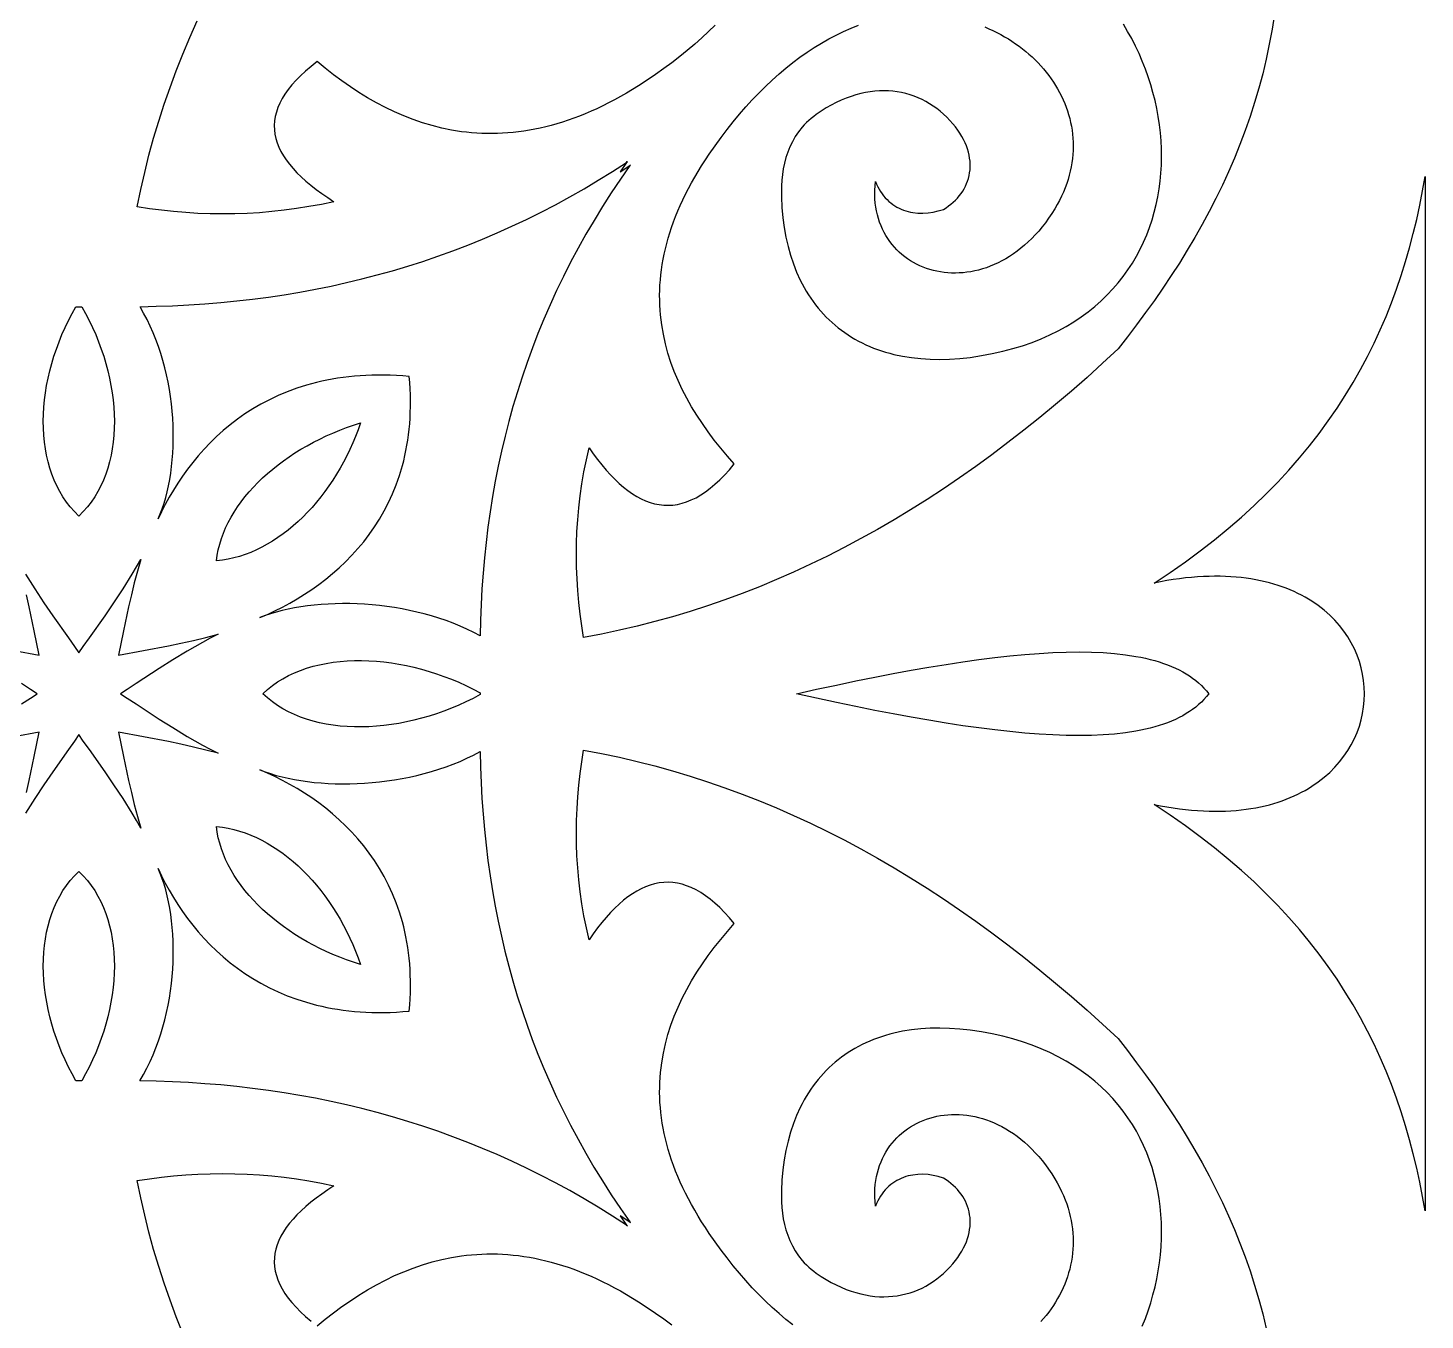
# Model space of a CAD drawing. Extents: x -375 to 375, y -1025 to 1025.
# Drawn here: x -217.3 to -155, y -143.3 to -85.7 of the extents above; entities that cross this region are included whole.
import ezdxf

# ---------------------------------------------------------------- set-up
doc = ezdxf.new("R2010")
doc.units = 0
doc.layers.add('LAYER_1', color=18, linetype='CONTINUOUS')

msp = doc.modelspace()

# ---------------------------------------------------------------- linework, layer by layer
at = {"layer": 'LAYER_1'}
for points in [[(-161.714, -85.105), (-161.819, -85.779), (-161.941, -86.446), (-162.08, -87.105), (-162.236, -87.757), (-162.408, -88.401), (-162.596, -89.039), (-162.799, -89.669), (-163.017, -90.293), (-163.251, -90.91), (-163.498, -91.52), (-163.76, -92.125), (-164.035, -92.723), (-164.324, -93.315), (-164.625, -93.902), (-164.939, -94.483), (-165.265, -95.059), (-165.602, -95.629), (-165.951, -96.194), (-166.311, -96.754), (-166.682, -97.31), (-167.063, -97.861), (-167.453, -98.407), (-167.854, -98.949), (-168.263, -99.488), (-168.681, -100.022), (-169.373, -100.663), (-170.067, -101.289), (-170.765, -101.901), (-171.467, -102.498), (-172.171, -103.08), (-172.879, -103.647), (-173.59, -104.199), (-174.305, -104.736), (-175.022, -105.257), (-175.743, -105.764), (-176.468, -106.255), (-177.196, -106.731), (-177.927, -107.191), (-178.662, -107.635), (-179.4, -108.064), (-180.141, -108.477), (-180.887, -108.875), (-181.635, -109.256), (-182.388, -109.621), (-183.144, -109.971), (-183.903, -110.304), (-184.666, -110.621), (-185.433, -110.921), (-186.203, -111.206), (-186.977, -111.473), (-187.755, -111.724), (-188.537, -111.959), (-189.322, -112.177), (-190.111, -112.378), (-190.904, -112.562), (-191.701, -112.729), (-192.502, -112.879), (-192.586, -112.36), (-192.658, -111.84), (-192.717, -111.318), (-192.763, -110.795), (-192.797, -110.271), (-192.818, -109.746), (-192.825, -109.22), (-192.819, -108.692), (-192.799, -108.163), (-192.765, -107.633), (-192.717, -107.102), (-192.655, -106.569), (-192.579, -106.036), (-192.488, -105.501), (-192.381, -104.965), (-192.26, -104.427), (-192.07, -104.697), (-191.88, -104.953), (-191.689, -105.195), (-191.497, -105.423), (-191.304, -105.636), (-191.111, -105.834), (-190.917, -106.018), (-190.723, -106.186), (-190.527, -106.339), (-190.331, -106.476), (-190.134, -106.598), (-189.936, -106.703), (-189.737, -106.793), (-189.538, -106.866), (-189.337, -106.923), (-189.136, -106.962), (-188.934, -106.985), (-188.731, -106.991), (-188.527, -106.979), (-188.322, -106.95), (-188.117, -106.902), (-187.91, -106.837), (-187.702, -106.754), (-187.493, -106.652), (-187.284, -106.531), (-187.073, -106.392), (-186.861, -106.234), (-186.648, -106.056), (-186.434, -105.859), (-186.219, -105.643), (-186.003, -105.406), (-185.786, -105.15), (-186.094, -104.801), (-186.392, -104.446), (-186.678, -104.087), (-186.951, -103.723), (-187.211, -103.353), (-187.457, -102.979), (-187.689, -102.599), (-187.906, -102.214), (-188.108, -101.824), (-188.292, -101.428), (-188.46, -101.028), (-188.611, -100.622), (-188.743, -100.21), (-188.856, -99.793), (-188.949, -99.371), (-189.022, -98.944), (-189.051, -98.728), (-189.074, -98.51), (-189.092, -98.292), (-189.105, -98.072), (-189.112, -97.851), (-189.113, -97.628), (-189.109, -97.404), (-189.099, -97.178), (-189.083, -96.951), (-189.061, -96.723), (-189.033, -96.493), (-188.998, -96.262), (-188.958, -96.03), (-188.911, -95.796), (-188.858, -95.561), (-188.799, -95.324), (-188.733, -95.086), (-188.66, -94.846), (-188.581, -94.605), (-188.494, -94.363), (-188.401, -94.119), (-188.301, -93.873), (-188.194, -93.627), (-188.08, -93.378), (-187.959, -93.129), (-187.83, -92.878), (-187.694, -92.625), (-187.551, -92.371), (-187.4, -92.115), (-187.242, -91.858), (-187.076, -91.6), (-186.902, -91.34), (-186.642, -90.967), (-186.377, -90.602), (-186.107, -90.247), (-185.833, -89.901), (-185.554, -89.565), (-185.27, -89.239), (-184.983, -88.924), (-184.691, -88.619), (-184.395, -88.325), (-184.095, -88.041), (-183.791, -87.77), (-183.484, -87.509), (-183.174, -87.261), (-182.86, -87.025), (-182.543, -86.801), (-182.223, -86.589), (-181.9, -86.391), (-181.575, -86.206), (-181.247, -86.034), (-180.917, -85.876), (-180.584, -85.732), (-180.249, -85.601)], [(-186.637, -85.59), (-186.931, -85.879), (-187.236, -86.164), (-187.552, -86.446), (-187.88, -86.723), (-188.218, -86.997), (-188.566, -87.266), (-188.925, -87.53), (-189.293, -87.79), (-189.671, -88.045), (-190.058, -88.296), (-190.328, -88.464), (-190.596, -88.624), (-190.862, -88.777), (-191.127, -88.922), (-191.391, -89.061), (-191.653, -89.192), (-191.913, -89.316), (-192.172, -89.433), (-192.429, -89.543), (-192.685, -89.646), (-192.94, -89.742), (-193.193, -89.832), (-193.444, -89.915), (-193.694, -89.992), (-193.942, -90.062), (-194.189, -90.126), (-194.435, -90.183), (-194.679, -90.234), (-194.921, -90.279), (-195.163, -90.318), (-195.402, -90.351), (-195.64, -90.378), (-195.877, -90.399), (-196.112, -90.415), (-196.346, -90.425), (-196.579, -90.429), (-196.81, -90.428), (-197.039, -90.421), (-197.267, -90.409), (-197.494, -90.391), (-197.719, -90.369), (-197.943, -90.341), (-198.387, -90.271), (-198.824, -90.181), (-199.257, -90.072), (-199.683, -89.944), (-200.104, -89.799), (-200.52, -89.637), (-200.93, -89.459), (-201.335, -89.265), (-201.734, -89.056), (-202.128, -88.832), (-202.516, -88.594), (-202.899, -88.344), (-203.277, -88.08), (-203.65, -87.805), (-204.017, -87.518), (-204.379, -87.22), (-204.645, -87.43), (-204.891, -87.638), (-205.115, -87.846), (-205.319, -88.052), (-205.504, -88.257), (-205.668, -88.461), (-205.812, -88.665), (-205.937, -88.867), (-206.043, -89.068), (-206.129, -89.269), (-206.197, -89.468), (-206.246, -89.666), (-206.276, -89.864), (-206.289, -90.061), (-206.283, -90.256), (-206.259, -90.451), (-206.218, -90.645), (-206.159, -90.838), (-206.083, -91.031), (-205.991, -91.222), (-205.881, -91.413), (-205.755, -91.603), (-205.612, -91.792), (-205.454, -91.981), (-205.279, -92.168), (-205.089, -92.355), (-204.884, -92.542), (-204.663, -92.727), (-204.427, -92.912), (-204.176, -93.096), (-203.91, -93.28), (-203.63, -93.463), (-204.187, -93.58), (-204.744, -93.683), (-205.298, -93.771), (-205.852, -93.844), (-206.404, -93.904), (-206.955, -93.951), (-207.505, -93.983), (-208.053, -94.002), (-208.601, -94.008), (-209.146, -94.001), (-209.691, -93.981), (-210.234, -93.949), (-210.776, -93.904), (-211.317, -93.846), (-211.857, -93.777), (-212.395, -93.696), (-212.239, -92.924), (-212.066, -92.156), (-211.875, -91.391), (-211.667, -90.63), (-211.441, -89.873), (-211.198, -89.119), (-210.937, -88.369), (-210.66, -87.623), (-210.365, -86.88), (-210.053, -86.141), (-209.725, -85.405)], [(-174.623, -85.676), (-174.44, -85.754), (-174.26, -85.836), (-174.083, -85.923), (-173.91, -86.014), (-173.74, -86.11), (-173.573, -86.209), (-173.41, -86.313), (-173.251, -86.42), (-173.096, -86.532), (-172.944, -86.647), (-172.797, -86.765), (-172.654, -86.887), (-172.514, -87.013), (-172.38, -87.142), (-172.249, -87.274), (-172.123, -87.409), (-172.002, -87.548), (-171.885, -87.689), (-171.773, -87.833), (-171.666, -87.98), (-171.564, -88.13), (-171.467, -88.282), (-171.376, -88.437), (-171.289, -88.594), (-171.208, -88.754), (-171.132, -88.915), (-171.062, -89.079), (-170.998, -89.245), (-170.939, -89.413), (-170.886, -89.582), (-170.839, -89.754), (-170.798, -89.927), (-170.763, -90.101), (-170.734, -90.277), (-170.712, -90.455), (-170.696, -90.633), (-170.687, -90.813), (-170.684, -90.994), (-170.688, -91.176), (-170.699, -91.359), (-170.716, -91.543), (-170.741, -91.727), (-170.773, -91.912), (-170.811, -92.098), (-170.857, -92.283), (-170.911, -92.47), (-170.972, -92.656), (-171.041, -92.843), (-171.117, -93.03), (-171.201, -93.216), (-171.292, -93.403), (-171.392, -93.589), (-171.5, -93.775), (-171.637, -93.992), (-171.777, -94.2), (-171.922, -94.398), (-172.069, -94.588), (-172.22, -94.769), (-172.373, -94.94), (-172.53, -95.103), (-172.689, -95.257), (-172.85, -95.403), (-173.014, -95.54), (-173.179, -95.669), (-173.347, -95.789), (-173.516, -95.901), (-173.686, -96.004), (-173.857, -96.1), (-174.03, -96.188), (-174.203, -96.267), (-174.377, -96.339), (-174.551, -96.403), (-174.725, -96.459), (-174.899, -96.508), (-175.073, -96.549), (-175.247, -96.582), (-175.419, -96.608), (-175.591, -96.627), (-175.762, -96.639), (-175.932, -96.643), (-176.1, -96.641), (-176.267, -96.631), (-176.432, -96.615), (-176.595, -96.592), (-176.755, -96.562), (-176.913, -96.525), (-177.068, -96.482), (-177.221, -96.433), (-177.37, -96.377), (-177.516, -96.315), (-177.659, -96.246), (-177.798, -96.172), (-177.933, -96.091), (-178.065, -96.005), (-178.191, -95.912), (-178.314, -95.814), (-178.432, -95.71), (-178.544, -95.6), (-178.652, -95.485), (-178.755, -95.364), (-178.852, -95.238), (-178.943, -95.107), (-179.029, -94.97), (-179.108, -94.829), (-179.181, -94.682), (-179.248, -94.53), (-179.308, -94.373), (-179.361, -94.212), (-179.407, -94.046), (-179.446, -93.875), (-179.477, -93.699), (-179.501, -93.52), (-179.517, -93.335), (-179.524, -93.147), (-179.524, -92.954), (-179.514, -92.757), (-179.497, -92.556), (-179.447, -92.677), (-179.392, -92.792), (-179.333, -92.902), (-179.27, -93.007), (-179.203, -93.105), (-179.132, -93.198), (-179.057, -93.286), (-178.979, -93.369), (-178.898, -93.446), (-178.813, -93.517), (-178.725, -93.583), (-178.634, -93.644), (-178.541, -93.7), (-178.445, -93.751), (-178.346, -93.796), (-178.245, -93.836), (-178.143, -93.871), (-178.038, -93.901), (-177.932, -93.926), (-177.824, -93.946), (-177.604, -93.97), (-177.38, -93.975), (-177.153, -93.961), (-176.924, -93.928), (-176.695, -93.875), (-176.467, -93.805), (-176.349, -93.731), (-176.237, -93.653), (-176.129, -93.571), (-176.028, -93.484), (-175.932, -93.393), (-175.842, -93.299), (-175.758, -93.2), (-175.68, -93.099), (-175.608, -92.993), (-175.543, -92.885), (-175.485, -92.773), (-175.433, -92.658), (-175.388, -92.541), (-175.351, -92.421), (-175.32, -92.298), (-175.297, -92.173), (-175.281, -92.046), (-175.273, -91.917), (-175.273, -91.787), (-175.281, -91.654), (-175.297, -91.52), (-175.321, -91.385), (-175.353, -91.248), (-175.394, -91.111), (-175.444, -90.972), (-175.502, -90.833), (-175.57, -90.694), (-175.647, -90.553), (-175.732, -90.413), (-175.828, -90.273), (-175.933, -90.132), (-176.047, -89.992), (-176.181, -89.842), (-176.319, -89.698), (-176.463, -89.562), (-176.611, -89.433), (-176.764, -89.312), (-176.922, -89.199), (-177.084, -89.094), (-177.25, -88.997), (-177.42, -88.909), (-177.595, -88.829), (-177.773, -88.758), (-177.955, -88.695), (-178.14, -88.642), (-178.329, -88.598), (-178.521, -88.564), (-178.716, -88.539), (-178.914, -88.523), (-179.115, -88.518), (-179.318, -88.523), (-179.524, -88.537), (-179.732, -88.563), (-179.942, -88.598), (-180.154, -88.645), (-180.369, -88.702), (-180.585, -88.77), (-180.802, -88.85), (-181.021, -88.941), (-181.241, -89.043), (-181.462, -89.157), (-181.685, -89.283), (-181.908, -89.421), (-182.131, -89.571), (-182.249, -89.658), (-182.361, -89.749), (-182.468, -89.842), (-182.57, -89.938), (-182.666, -90.036), (-182.757, -90.137), (-182.923, -90.346), (-183.071, -90.563), (-183.2, -90.788), (-183.312, -91.019), (-183.408, -91.257), (-183.487, -91.499), (-183.552, -91.745), (-183.604, -91.994), (-183.642, -92.245), (-183.668, -92.498), (-183.683, -92.75), (-183.688, -93.002), (-183.684, -93.252), (-183.662, -93.721), (-183.621, -94.176), (-183.563, -94.616), (-183.487, -95.043), (-183.393, -95.455), (-183.283, -95.851), (-183.155, -96.233), (-183.011, -96.6), (-182.851, -96.952), (-182.765, -97.122), (-182.674, -97.288), (-182.58, -97.45), (-182.482, -97.609), (-182.38, -97.763), (-182.274, -97.913), (-182.165, -98.06), (-182.051, -98.202), (-181.934, -98.34), (-181.813, -98.474), (-181.689, -98.604), (-181.561, -98.73), (-181.429, -98.852), (-181.293, -98.97), (-181.154, -99.083), (-181.012, -99.192), (-180.866, -99.297), (-180.717, -99.398), (-180.564, -99.494), (-180.408, -99.586), (-180.249, -99.674), (-180.086, -99.758), (-179.92, -99.837), (-179.751, -99.912), (-179.578, -99.982), (-179.402, -100.048), (-179.224, -100.109), (-179.042, -100.166), (-178.857, -100.218), (-178.669, -100.266), (-178.284, -100.348), (-177.887, -100.412), (-177.479, -100.457), (-177.059, -100.484), (-176.629, -100.491), (-176.188, -100.479), (-175.737, -100.448), (-175.275, -100.398), (-174.775, -100.323), (-174.291, -100.234), (-173.823, -100.129), (-173.371, -100.01), (-172.935, -99.878), (-172.515, -99.731), (-172.111, -99.572), (-171.722, -99.4), (-171.349, -99.216), (-170.992, -99.02), (-170.649, -98.812), (-170.322, -98.594), (-170.01, -98.364), (-169.713, -98.125), (-169.431, -97.876), (-169.164, -97.617), (-168.911, -97.35), (-168.673, -97.074), (-168.449, -96.789), (-168.24, -96.497), (-168.045, -96.198), (-167.864, -95.892), (-167.697, -95.579), (-167.544, -95.261), (-167.405, -94.936), (-167.279, -94.607), (-167.167, -94.272), (-167.068, -93.933), (-166.983, -93.59), (-166.911, -93.244), (-166.852, -92.894), (-166.806, -92.542), (-166.772, -92.187), (-166.752, -91.83), (-166.744, -91.472), (-166.749, -91.113), (-166.767, -90.753), (-166.796, -90.392), (-166.838, -90.032), (-166.892, -89.672), (-166.958, -89.314), (-167.036, -88.956), (-167.126, -88.601), (-167.227, -88.247), (-167.34, -87.897), (-167.465, -87.549), (-167.601, -87.205), (-167.748, -86.864), (-167.906, -86.528), (-168.075, -86.196), (-168.255, -85.87), (-168.446, -85.549)], [(-217.371, -110.065), (-216.967, -110.714), (-216.559, -111.334), (-216.164, -111.913), (-215.467, -112.899), (-215.197, -113.281), (-214.999, -113.572), (-214.801, -113.281), (-214.531, -112.899), (-213.834, -111.913), (-213.438, -111.334), (-213.03, -110.714), (-212.624, -110.065), (-212.427, -109.734), (-212.236, -109.401), (-212.388, -109.924), (-212.529, -110.452), (-212.66, -110.984), (-212.783, -111.518), (-213.011, -112.592), (-213.228, -113.669), (-212.114, -113.468), (-211.003, -113.254), (-210.448, -113.138), (-209.895, -113.015), (-209.344, -112.882), (-208.796, -112.739), (-209.144, -112.919), (-209.49, -113.105), (-209.832, -113.296), (-210.167, -113.49), (-210.813, -113.88), (-211.416, -114.259), (-212.444, -114.932), (-212.843, -115.195), (-213.149, -115.39), (-212.843, -115.583), (-212.444, -115.846), (-211.416, -116.518), (-210.813, -116.899), (-210.167, -117.29), (-209.832, -117.485), (-209.49, -117.677), (-209.144, -117.864), (-208.796, -118.045), (-209.344, -117.899), (-209.895, -117.765), (-210.448, -117.64), (-211.003, -117.524), (-212.114, -117.308), (-213.228, -117.105), (-213.011, -118.185), (-212.783, -119.261), (-212.66, -119.796), (-212.529, -120.328), (-212.388, -120.856), (-212.236, -121.381), (-212.427, -121.046), (-212.624, -120.715), (-213.03, -120.065), (-213.438, -119.445), (-213.834, -118.865), (-214.531, -117.879), (-214.801, -117.498), (-214.999, -117.207), (-215.197, -117.498), (-215.467, -117.879), (-216.164, -118.865), (-216.559, -119.445), (-216.967, -120.065), (-217.371, -120.715)], [(-217.886, -113.468), (-216.775, -113.669), (-216.991, -112.592), (-217.217, -111.518), (-217.339, -110.984)], [(-217.554, -115.846), (-217.157, -115.583), (-216.853, -115.39), (-217.157, -115.195), (-217.554, -114.932)], [(-217.339, -119.796), (-217.217, -119.261), (-216.991, -118.185), (-216.775, -117.105), (-217.886, -117.308)], [(-183.174, -143.521), (-183.484, -143.272), (-183.791, -143.012), (-184.095, -142.74), (-184.395, -142.457), (-184.691, -142.163), (-184.983, -141.858), (-185.27, -141.542), (-185.554, -141.216), (-185.833, -140.88), (-186.107, -140.535), (-186.377, -140.18), (-186.642, -139.815), (-186.902, -139.442), (-187.076, -139.182), (-187.242, -138.923), (-187.4, -138.666), (-187.551, -138.411), (-187.694, -138.157), (-187.83, -137.904), (-187.959, -137.653), (-188.08, -137.404), (-188.194, -137.155), (-188.301, -136.909), (-188.401, -136.663), (-188.494, -136.419), (-188.581, -136.177), (-188.66, -135.936), (-188.733, -135.696), (-188.799, -135.458), (-188.858, -135.222), (-188.911, -134.986), (-188.958, -134.752), (-188.998, -134.52), (-189.033, -134.289), (-189.061, -134.059), (-189.083, -133.831), (-189.099, -133.604), (-189.109, -133.378), (-189.113, -133.154), (-189.112, -132.932), (-189.105, -132.71), (-189.092, -132.49), (-189.074, -132.272), (-189.051, -132.054), (-189.022, -131.839), (-188.949, -131.411), (-188.856, -130.989), (-188.743, -130.572), (-188.611, -130.161), (-188.46, -129.755), (-188.292, -129.354), (-188.108, -128.958), (-187.906, -128.568), (-187.689, -128.183), (-187.457, -127.803), (-187.211, -127.429), (-186.951, -127.059), (-186.678, -126.695), (-186.392, -126.336), (-186.094, -125.982), (-185.786, -125.632), (-186.003, -125.376), (-186.219, -125.139), (-186.434, -124.923), (-186.648, -124.726), (-186.861, -124.548), (-187.073, -124.39), (-187.284, -124.251), (-187.493, -124.13), (-187.702, -124.028), (-187.91, -123.945), (-188.117, -123.88), (-188.322, -123.833), (-188.527, -123.803), (-188.731, -123.791), (-188.934, -123.797), (-189.136, -123.82), (-189.337, -123.86), (-189.538, -123.916), (-189.737, -123.989), (-189.936, -124.079), (-190.134, -124.184), (-190.331, -124.306), (-190.527, -124.443), (-190.723, -124.596), (-190.917, -124.764), (-191.111, -124.948), (-191.304, -125.146), (-191.497, -125.359), (-191.689, -125.587), (-191.88, -125.829), (-192.07, -126.085), (-192.26, -126.355), (-192.381, -125.817), (-192.488, -125.281), (-192.579, -124.746), (-192.655, -124.212), (-192.717, -123.68), (-192.765, -123.148), (-192.799, -122.618), (-192.819, -122.09), (-192.825, -121.562), (-192.818, -121.036), (-192.797, -120.51), (-192.763, -119.987), (-192.717, -119.464), (-192.658, -118.943), (-192.586, -118.422), (-192.502, -117.904), (-191.701, -118.054), (-190.904, -118.221), (-190.111, -118.405), (-189.322, -118.606), (-188.537, -118.823), (-187.755, -119.058), (-186.977, -119.309), (-186.203, -119.576), (-185.433, -119.861), (-184.666, -120.161), (-183.903, -120.478), (-183.144, -120.811), (-182.388, -121.161), (-181.635, -121.526), (-180.887, -121.907), (-180.141, -122.305), (-179.4, -122.718), (-178.662, -123.147), (-177.927, -123.591), (-177.196, -124.051), (-176.468, -124.527), (-175.743, -125.018), (-175.022, -125.525), (-174.305, -126.046), (-173.59, -126.583), (-172.879, -127.135), (-172.171, -127.702), (-171.467, -128.284), (-170.765, -128.881), (-170.067, -129.493), (-169.373, -130.119), (-168.681, -130.76), (-168.263, -131.294), (-167.854, -131.832), (-167.453, -132.374), (-167.063, -132.921), (-166.682, -133.472), (-166.311, -134.027), (-165.951, -134.588), (-165.602, -135.153), (-165.265, -135.723), (-164.939, -136.299), (-164.625, -136.88), (-164.324, -137.466), (-164.035, -138.059), (-163.76, -138.657), (-163.498, -139.261), (-163.251, -139.872), (-163.017, -140.489), (-162.799, -141.113), (-162.596, -141.743), (-162.408, -142.381), (-162.236, -143.025), (-162.08, -143.677)], [(-167.601, -143.577), (-167.465, -143.233), (-167.34, -142.885), (-167.227, -142.535), (-167.126, -142.181), (-167.036, -141.826), (-166.958, -141.468), (-166.892, -141.109), (-166.838, -140.75), (-166.796, -140.39), (-166.767, -140.029), (-166.749, -139.669), (-166.744, -139.31), (-166.752, -138.951), (-166.772, -138.595), (-166.806, -138.24), (-166.852, -137.888), (-166.911, -137.538), (-166.983, -137.191), (-167.068, -136.849), (-167.167, -136.51), (-167.279, -136.175), (-167.405, -135.846), (-167.544, -135.521), (-167.697, -135.203), (-167.864, -134.89), (-168.045, -134.584), (-168.24, -134.284), (-168.449, -133.993), (-168.673, -133.708), (-168.911, -133.432), (-169.164, -133.165), (-169.431, -132.906), (-169.713, -132.657), (-170.01, -132.418), (-170.322, -132.188), (-170.649, -131.97), (-170.992, -131.762), (-171.349, -131.566), (-171.722, -131.382), (-172.111, -131.21), (-172.515, -131.051), (-172.935, -130.904), (-173.371, -130.772), (-173.823, -130.653), (-174.291, -130.549), (-174.775, -130.459), (-175.275, -130.384), (-175.737, -130.334), (-176.188, -130.303), (-176.629, -130.291), (-177.059, -130.299), (-177.479, -130.325), (-177.887, -130.37), (-178.284, -130.434), (-178.669, -130.516), (-178.857, -130.564), (-179.042, -130.616), (-179.224, -130.673), (-179.402, -130.734), (-179.578, -130.8), (-179.751, -130.87), (-179.92, -130.945), (-180.086, -131.024), (-180.249, -131.108), (-180.408, -131.196), (-180.564, -131.288), (-180.717, -131.384), (-180.866, -131.485), (-181.012, -131.59), (-181.154, -131.699), (-181.293, -131.813), (-181.429, -131.93), (-181.561, -132.052), (-181.689, -132.178), (-181.813, -132.308), (-181.934, -132.442), (-182.051, -132.58), (-182.165, -132.723), (-182.274, -132.869), (-182.38, -133.019), (-182.482, -133.174), (-182.58, -133.332), (-182.674, -133.494), (-182.765, -133.66), (-182.851, -133.83), (-183.011, -134.182), (-183.155, -134.549), (-183.283, -134.931), (-183.393, -135.328), (-183.487, -135.739), (-183.563, -136.166), (-183.621, -136.606), (-183.662, -137.061), (-183.684, -137.53), (-183.688, -137.78), (-183.683, -138.032), (-183.668, -138.285), (-183.642, -138.537), (-183.604, -138.788), (-183.552, -139.037), (-183.487, -139.283), (-183.408, -139.525), (-183.312, -139.763), (-183.2, -139.994), (-183.071, -140.219), (-182.923, -140.436), (-182.757, -140.645), (-182.666, -140.746), (-182.57, -140.845), (-182.468, -140.94), (-182.361, -141.034), (-182.249, -141.124), (-182.131, -141.211), (-181.908, -141.361), (-181.685, -141.499), (-181.462, -141.625), (-181.241, -141.739), (-181.021, -141.842), (-180.802, -141.933), (-180.585, -142.012), (-180.369, -142.08), (-180.154, -142.138), (-179.942, -142.184), (-179.732, -142.22), (-179.524, -142.245), (-179.318, -142.26), (-179.115, -142.264), (-178.914, -142.259), (-178.716, -142.244), (-178.521, -142.219), (-178.329, -142.184), (-178.14, -142.14), (-177.955, -142.087), (-177.773, -142.025), (-177.595, -141.954), (-177.42, -141.874), (-177.25, -141.785), (-177.084, -141.689), (-176.922, -141.584), (-176.764, -141.47), (-176.611, -141.349), (-176.463, -141.221), (-176.319, -141.084), (-176.181, -140.941), (-176.047, -140.79), (-175.933, -140.65), (-175.828, -140.509), (-175.732, -140.369), (-175.647, -140.229), (-175.57, -140.089), (-175.502, -139.949), (-175.444, -139.81), (-175.394, -139.671), (-175.353, -139.534), (-175.321, -139.397), (-175.297, -139.262), (-175.281, -139.128), (-175.273, -138.995), (-175.273, -138.865), (-175.281, -138.736), (-175.297, -138.609), (-175.32, -138.484), (-175.351, -138.361), (-175.388, -138.241), (-175.433, -138.124), (-175.485, -138.009), (-175.543, -137.898), (-175.608, -137.789), (-175.68, -137.684), (-175.758, -137.582), (-175.842, -137.483), (-175.932, -137.389), (-176.028, -137.298), (-176.129, -137.212), (-176.237, -137.129), (-176.349, -137.051), (-176.467, -136.978), (-176.695, -136.907), (-176.924, -136.855), (-177.153, -136.821), (-177.38, -136.807), (-177.604, -136.812), (-177.824, -136.837), (-177.932, -136.856), (-178.038, -136.881), (-178.143, -136.911), (-178.245, -136.946), (-178.346, -136.986), (-178.445, -137.032), (-178.541, -137.082), (-178.634, -137.138), (-178.725, -137.199), (-178.813, -137.265), (-178.898, -137.337), (-178.979, -137.414), (-179.057, -137.496), (-179.132, -137.584), (-179.203, -137.677), (-179.27, -137.776), (-179.333, -137.88), (-179.392, -137.99), (-179.447, -138.105), (-179.497, -138.226), (-179.514, -138.025), (-179.524, -137.828), (-179.524, -137.636), (-179.517, -137.447), (-179.501, -137.263), (-179.477, -137.083), (-179.446, -136.907), (-179.407, -136.736), (-179.361, -136.57), (-179.308, -136.409), (-179.248, -136.252), (-179.181, -136.1), (-179.108, -135.953), (-179.029, -135.812), (-178.943, -135.675), (-178.852, -135.544), (-178.755, -135.418), (-178.652, -135.297), (-178.544, -135.182), (-178.432, -135.072), (-178.314, -134.968), (-178.191, -134.87), (-178.065, -134.777), (-177.933, -134.691), (-177.798, -134.61), (-177.659, -134.536), (-177.516, -134.467), (-177.37, -134.405), (-177.221, -134.349), (-177.068, -134.299), (-176.913, -134.256), (-176.755, -134.22), (-176.595, -134.19), (-176.432, -134.167), (-176.267, -134.15), (-176.1, -134.141), (-175.932, -134.138), (-175.762, -134.143), (-175.591, -134.155), (-175.419, -134.173), (-175.247, -134.2), (-175.073, -134.233), (-174.899, -134.274), (-174.725, -134.323), (-174.551, -134.379), (-174.377, -134.443), (-174.203, -134.515), (-174.03, -134.594), (-173.857, -134.682), (-173.686, -134.777), (-173.516, -134.881), (-173.347, -134.993), (-173.179, -135.113), (-173.014, -135.242), (-172.85, -135.379), (-172.689, -135.524), (-172.53, -135.679), (-172.373, -135.842), (-172.22, -136.013), (-172.069, -136.194), (-171.922, -136.383), (-171.777, -136.582), (-171.637, -136.79), (-171.5, -137.007), (-171.392, -137.193), (-171.292, -137.379), (-171.201, -137.565), (-171.117, -137.752), (-171.041, -137.939), (-170.972, -138.126), (-170.911, -138.312), (-170.857, -138.498), (-170.811, -138.684), (-170.773, -138.87), (-170.741, -139.055), (-170.716, -139.239), (-170.699, -139.423), (-170.688, -139.606), (-170.684, -139.788), (-170.687, -139.969), (-170.696, -140.148), (-170.712, -140.327), (-170.734, -140.505), (-170.763, -140.681), (-170.798, -140.855), (-170.839, -141.028), (-170.886, -141.2), (-170.939, -141.369), (-170.998, -141.537), (-171.062, -141.703), (-171.132, -141.867), (-171.208, -142.028), (-171.289, -142.188), (-171.376, -142.345), (-171.467, -142.5), (-171.564, -142.652), (-171.666, -142.802), (-171.773, -142.949), (-171.885, -143.093), (-172.002, -143.234), (-172.123, -143.373)], [(-210.365, -143.902), (-210.66, -143.159), (-210.937, -142.413), (-211.198, -141.662), (-211.441, -140.909), (-211.667, -140.152), (-211.875, -139.391), (-212.066, -138.626), (-212.239, -137.858), (-212.395, -137.086), (-211.857, -137.005), (-211.317, -136.935), (-210.776, -136.878), (-210.234, -136.833), (-209.691, -136.801), (-209.146, -136.781), (-208.601, -136.774), (-208.053, -136.78), (-207.505, -136.799), (-206.955, -136.832), (-206.404, -136.878), (-205.852, -136.938), (-205.298, -137.011), (-204.744, -137.099), (-204.187, -137.202), (-203.63, -137.319), (-203.91, -137.502), (-204.176, -137.685), (-204.427, -137.87), (-204.663, -138.055), (-204.884, -138.24), (-205.089, -138.427), (-205.279, -138.614), (-205.454, -138.801), (-205.612, -138.99), (-205.755, -139.179), (-205.881, -139.369), (-205.991, -139.56), (-206.083, -139.751), (-206.159, -139.944), (-206.218, -140.137), (-206.259, -140.331), (-206.283, -140.526), (-206.289, -140.721), (-206.276, -140.918), (-206.246, -141.116), (-206.197, -141.314), (-206.129, -141.514), (-206.043, -141.714), (-205.937, -141.915), (-205.812, -142.117), (-205.668, -142.321), (-205.504, -142.525), (-205.319, -142.73), (-205.115, -142.937), (-204.891, -143.144), (-204.645, -143.352)], [(-204.379, -143.562), (-204.017, -143.264), (-203.65, -142.978), (-203.277, -142.702), (-202.899, -142.439), (-202.516, -142.188), (-202.128, -141.95), (-201.734, -141.726), (-201.335, -141.517), (-200.93, -141.323), (-200.52, -141.145), (-200.104, -140.983), (-199.683, -140.838), (-199.257, -140.71), (-198.824, -140.602), (-198.387, -140.512), (-197.943, -140.441), (-197.719, -140.413), (-197.494, -140.391), (-197.267, -140.373), (-197.039, -140.361), (-196.81, -140.355), (-196.579, -140.353), (-196.346, -140.357), (-196.112, -140.367), (-195.877, -140.383), (-195.64, -140.404), (-195.402, -140.431), (-195.163, -140.464), (-194.921, -140.503), (-194.679, -140.548), (-194.435, -140.599), (-194.189, -140.657), (-193.942, -140.72), (-193.694, -140.791), (-193.444, -140.867), (-193.193, -140.95), (-192.94, -141.04), (-192.685, -141.136), (-192.429, -141.24), (-192.172, -141.35), (-191.913, -141.467), (-191.653, -141.591), (-191.391, -141.722), (-191.127, -141.86), (-190.862, -142.006), (-190.596, -142.158), (-190.328, -142.319), (-190.058, -142.486), (-189.671, -142.737), (-189.293, -142.992), (-188.925, -143.252), (-188.566, -143.517)]]:
    msp.add_lwpolyline(points, dxfattribs=at)
for points in [[(-190.571, -91.697), (-190.551, -91.683), (-190.584, -91.716), (-190.879, -92.132), (-190.447, -91.847), (-190.414, -91.816), (-190.428, -91.835), (-190.408, -91.821), (-190.442, -91.853), (-190.864, -92.458), (-191.27, -93.067), (-191.662, -93.678), (-192.039, -94.294), (-192.402, -94.912), (-192.749, -95.534), (-193.083, -96.159), (-193.402, -96.788), (-193.707, -97.42), (-193.998, -98.055), (-194.275, -98.693), (-194.538, -99.335), (-194.788, -99.979), (-195.024, -100.627), (-195.247, -101.278), (-195.456, -101.933), (-195.652, -102.59), (-195.836, -103.251), (-196.006, -103.914), (-196.164, -104.581), (-196.309, -105.25), (-196.442, -105.923), (-196.562, -106.599), (-196.67, -107.278), (-196.766, -107.959), (-196.85, -108.644), (-196.922, -109.331), (-196.983, -110.022), (-197.032, -110.715), (-197.069, -111.411), (-197.095, -112.11), (-197.11, -112.812), (-197.402, -112.657), (-197.701, -112.512), (-198.006, -112.376), (-198.316, -112.249), (-198.632, -112.131), (-198.952, -112.022), (-199.275, -111.921), (-199.602, -111.83), (-199.932, -111.747), (-200.264, -111.673), (-200.597, -111.607), (-200.931, -111.549), (-201.266, -111.5), (-201.6, -111.459), (-201.934, -111.426), (-202.266, -111.401), (-202.596, -111.384), (-202.924, -111.374), (-203.249, -111.372), (-203.57, -111.378), (-203.887, -111.391), (-204.199, -111.411), (-204.506, -111.439), (-204.807, -111.474), (-205.101, -111.516), (-205.388, -111.565), (-205.667, -111.621), (-205.938, -111.683), (-206.201, -111.752), (-206.454, -111.828), (-206.696, -111.91), (-206.929, -111.999), (-206.594, -111.853), (-206.259, -111.696), (-205.926, -111.529), (-205.594, -111.35), (-205.266, -111.16), (-204.941, -110.959), (-204.62, -110.747), (-204.305, -110.522), (-203.995, -110.286), (-203.692, -110.038), (-203.396, -109.778), (-203.109, -109.506), (-202.83, -109.221), (-202.561, -108.923), (-202.303, -108.613), (-202.056, -108.29), (-201.821, -107.954), (-201.599, -107.605), (-201.391, -107.243), (-201.197, -106.867), (-201.018, -106.477), (-200.855, -106.074), (-200.709, -105.657), (-200.58, -105.225), (-200.522, -105.004), (-200.469, -104.779), (-200.421, -104.551), (-200.378, -104.319), (-200.34, -104.084), (-200.306, -103.845), (-200.278, -103.602), (-200.255, -103.355), (-200.238, -103.105), (-200.226, -102.851), (-200.219, -102.593), (-200.218, -102.332), (-200.223, -102.067), (-200.233, -101.797), (-200.25, -101.524), (-200.272, -101.248), (-200.56, -101.224), (-200.844, -101.206), (-201.123, -101.194), (-201.399, -101.187), (-201.671, -101.186), (-201.939, -101.191), (-202.203, -101.201), (-202.463, -101.216), (-202.719, -101.237), (-202.971, -101.262), (-203.22, -101.292), (-203.465, -101.328), (-203.706, -101.368), (-203.943, -101.413), (-204.177, -101.462), (-204.407, -101.517), (-204.855, -101.638), (-205.29, -101.776), (-205.709, -101.931), (-206.114, -102.101), (-206.506, -102.286), (-206.883, -102.485), (-207.246, -102.697), (-207.596, -102.921), (-207.932, -103.157), (-208.255, -103.405), (-208.565, -103.662), (-208.861, -103.929), (-209.145, -104.205), (-209.416, -104.489), (-209.675, -104.78), (-209.921, -105.077), (-210.155, -105.38), (-210.377, -105.688), (-210.587, -106), (-210.785, -106.316), (-210.972, -106.635), (-211.147, -106.955), (-211.311, -107.277), (-211.463, -107.599), (-211.37, -107.376), (-211.283, -107.142), (-211.202, -106.899), (-211.129, -106.647), (-211.062, -106.386), (-211.002, -106.117), (-210.95, -105.841), (-210.905, -105.558), (-210.867, -105.269), (-210.836, -104.973), (-210.813, -104.673), (-210.798, -104.368), (-210.79, -104.059), (-210.791, -103.746), (-210.799, -103.43), (-210.816, -103.112), (-210.841, -102.792), (-210.874, -102.471), (-210.915, -102.149), (-210.965, -101.826), (-211.024, -101.504), (-211.092, -101.183), (-211.168, -100.863), (-211.253, -100.545), (-211.348, -100.23), (-211.452, -99.918), (-211.565, -99.609), (-211.687, -99.305), (-211.819, -99.005), (-211.961, -98.71), (-212.112, -98.422), (-212.274, -98.14), (-211.548, -98.124), (-210.825, -98.099), (-210.104, -98.062), (-209.387, -98.014), (-208.673, -97.955), (-207.962, -97.885), (-207.254, -97.803), (-206.548, -97.71), (-205.846, -97.606), (-205.147, -97.489), (-204.451, -97.361), (-203.759, -97.221), (-203.069, -97.069), (-202.383, -96.904), (-201.699, -96.727), (-201.019, -96.538), (-200.342, -96.336), (-199.669, -96.121), (-198.998, -95.894), (-198.331, -95.653), (-197.668, -95.4), (-197.007, -95.133), (-196.35, -94.852), (-195.697, -94.559), (-195.046, -94.252), (-194.399, -93.931), (-193.756, -93.596), (-193.116, -93.247), (-192.48, -92.884), (-191.847, -92.507), (-191.217, -92.116), (-190.591, -91.71), (-190.558, -91.677)], [(-155, -138.44), (-155.111, -137.798), (-155.235, -137.16), (-155.372, -136.526), (-155.523, -135.895), (-155.688, -135.269), (-155.867, -134.647), (-156.061, -134.029), (-156.271, -133.416), (-156.496, -132.807), (-156.738, -132.203), (-156.996, -131.604), (-157.272, -131.01), (-157.565, -130.42), (-157.876, -129.836), (-158.206, -129.257), (-158.554, -128.683), (-158.923, -128.115), (-159.311, -127.552), (-159.719, -126.995), (-160.148, -126.444), (-160.598, -125.899), (-161.07, -125.36), (-161.564, -124.827), (-162.081, -124.3), (-162.62, -123.779), (-163.183, -123.266), (-163.77, -122.758), (-164.382, -122.258), (-165.018, -121.764), (-165.679, -121.277), (-166.366, -120.797), (-167.079, -120.325), (-166.788, -120.382), (-166.502, -120.434), (-166.221, -120.479), (-165.943, -120.518), (-165.671, -120.551), (-165.403, -120.578), (-165.14, -120.599), (-164.881, -120.614), (-164.627, -120.624), (-164.377, -120.628), (-164.132, -120.627), (-163.892, -120.62), (-163.656, -120.608), (-163.425, -120.591), (-163.198, -120.568), (-162.976, -120.541), (-162.758, -120.509), (-162.545, -120.472), (-162.337, -120.431), (-162.133, -120.385), (-161.934, -120.335), (-161.739, -120.28), (-161.549, -120.221), (-161.364, -120.158), (-161.183, -120.09), (-161.007, -120.019), (-160.835, -119.944), (-160.668, -119.866), (-160.505, -119.783), (-160.347, -119.697), (-160.194, -119.608), (-160.045, -119.515), (-159.761, -119.32), (-159.496, -119.113), (-159.248, -118.895), (-159.019, -118.666), (-158.809, -118.427), (-158.616, -118.179), (-158.442, -117.924), (-158.287, -117.661), (-158.149, -117.391), (-158.03, -117.116), (-157.929, -116.836), (-157.847, -116.552), (-157.783, -116.265), (-157.737, -115.975), (-157.71, -115.684), (-157.701, -115.392), (-157.701, -115.391), (-157.701, -115.391), (-157.71, -115.098), (-157.737, -114.807), (-157.783, -114.517), (-157.847, -114.23), (-157.929, -113.946), (-158.03, -113.666), (-158.149, -113.391), (-158.287, -113.122), (-158.442, -112.859), (-158.616, -112.603), (-158.809, -112.355), (-159.019, -112.117), (-159.248, -111.888), (-159.496, -111.669), (-159.761, -111.462), (-160.045, -111.267), (-160.194, -111.174), (-160.347, -111.085), (-160.505, -110.999), (-160.668, -110.917), (-160.835, -110.838), (-161.007, -110.763), (-161.183, -110.692), (-161.364, -110.624), (-161.549, -110.561), (-161.739, -110.502), (-161.934, -110.448), (-162.133, -110.397), (-162.337, -110.351), (-162.545, -110.31), (-162.758, -110.273), (-162.976, -110.241), (-163.198, -110.214), (-163.425, -110.192), (-163.656, -110.174), (-163.892, -110.162), (-164.132, -110.156), (-164.377, -110.154), (-164.627, -110.158), (-164.881, -110.168), (-165.14, -110.183), (-165.403, -110.204), (-165.671, -110.231), (-165.943, -110.264), (-166.221, -110.303), (-166.502, -110.348), (-166.788, -110.4), (-167.079, -110.458), (-166.366, -109.985), (-165.679, -109.505), (-165.018, -109.018), (-164.382, -108.525), (-163.77, -108.024), (-163.183, -107.517), (-162.62, -107.003), (-162.081, -106.482), (-161.564, -105.955), (-161.07, -105.422), (-160.598, -104.883), (-160.148, -104.337), (-159.719, -103.786), (-159.311, -103.229), (-158.923, -102.666), (-158.554, -102.098), (-158.206, -101.524), (-157.876, -100.945), (-157.565, -100.361), (-157.271, -99.771), (-156.996, -99.177), (-156.738, -98.577), (-156.496, -97.973), (-156.271, -97.365), (-156.061, -96.751), (-155.867, -96.133), (-155.688, -95.511), (-155.523, -94.885), (-155.372, -94.255), (-155.235, -93.62), (-155.111, -92.982), (-155, -92.34)], [(-214.696, -98.448), (-214.536, -98.757), (-214.386, -99.07), (-214.247, -99.387), (-214.117, -99.705), (-213.999, -100.027), (-213.89, -100.35), (-213.793, -100.674), (-213.707, -100.999), (-213.631, -101.324), (-213.567, -101.649), (-213.514, -101.973), (-213.472, -102.295), (-213.442, -102.616), (-213.423, -102.934), (-213.416, -103.249), (-213.421, -103.561), (-213.438, -103.869), (-213.467, -104.172), (-213.508, -104.471), (-213.562, -104.764), (-213.628, -105.051), (-213.706, -105.331), (-213.798, -105.604), (-213.902, -105.869), (-214.019, -106.127), (-214.149, -106.376), (-214.292, -106.615), (-214.448, -106.845), (-214.618, -107.065), (-214.802, -107.274), (-214.999, -107.472), (-215.196, -107.274), (-215.38, -107.065), (-215.55, -106.845), (-215.707, -106.615), (-215.85, -106.376), (-215.981, -106.127), (-216.098, -105.869), (-216.202, -105.604), (-216.294, -105.331), (-216.373, -105.051), (-216.439, -104.764), (-216.493, -104.471), (-216.534, -104.172), (-216.563, -103.869), (-216.58, -103.561), (-216.585, -103.249), (-216.579, -102.934), (-216.56, -102.616), (-216.53, -102.295), (-216.488, -101.973), (-216.435, -101.649), (-216.371, -101.324), (-216.295, -100.999), (-216.208, -100.674), (-216.111, -100.35), (-216.003, -100.027), (-215.884, -99.705), (-215.754, -99.387), (-215.614, -99.07), (-215.464, -98.757), (-215.303, -98.448), (-215.133, -98.144), (-214.867, -98.144)], [(-202.555, -103.624), (-202.669, -103.921), (-202.791, -104.214), (-202.92, -104.503), (-203.058, -104.787), (-203.203, -105.067), (-203.356, -105.341), (-203.515, -105.609), (-203.681, -105.872), (-203.854, -106.129), (-204.034, -106.378), (-204.219, -106.621), (-204.411, -106.857), (-204.608, -107.084), (-204.811, -107.304), (-205.018, -107.515), (-205.231, -107.718), (-205.449, -107.912), (-205.671, -108.096), (-205.897, -108.27), (-206.128, -108.434), (-206.362, -108.588), (-206.6, -108.73), (-206.841, -108.862), (-207.086, -108.982), (-207.333, -109.09), (-207.583, -109.186), (-207.835, -109.269), (-208.09, -109.339), (-208.346, -109.396), (-208.604, -109.44), (-208.864, -109.469), (-208.831, -109.219), (-208.784, -108.97), (-208.722, -108.723), (-208.647, -108.478), (-208.559, -108.235), (-208.457, -107.995), (-208.343, -107.757), (-208.217, -107.522), (-208.079, -107.291), (-207.929, -107.062), (-207.769, -106.837), (-207.597, -106.616), (-207.415, -106.399), (-207.223, -106.186), (-207.021, -105.978), (-206.81, -105.774), (-206.589, -105.575), (-206.36, -105.381), (-206.123, -105.192), (-205.878, -105.009), (-205.626, -104.832), (-205.366, -104.66), (-205.099, -104.495), (-204.826, -104.336), (-204.547, -104.184), (-204.262, -104.039), (-203.971, -103.901), (-203.676, -103.77), (-203.375, -103.646), (-203.071, -103.531), (-202.762, -103.423), (-202.45, -103.323)], [(-202.069, -113.919), (-201.739, -113.94), (-201.406, -113.972), (-201.072, -114.016), (-200.736, -114.07), (-200.4, -114.135), (-200.063, -114.21), (-199.727, -114.296), (-199.392, -114.393), (-199.058, -114.5), (-198.726, -114.617), (-198.396, -114.744), (-198.07, -114.881), (-197.747, -115.028), (-197.428, -115.185), (-197.114, -115.351), (-197.114, -115.429), (-197.428, -115.595), (-197.747, -115.752), (-198.07, -115.899), (-198.396, -116.036), (-198.726, -116.163), (-199.058, -116.28), (-199.392, -116.387), (-199.727, -116.484), (-200.063, -116.57), (-200.4, -116.646), (-200.736, -116.711), (-201.072, -116.765), (-201.406, -116.808), (-201.739, -116.84), (-202.069, -116.861), (-202.396, -116.871), (-202.72, -116.869), (-203.04, -116.855), (-203.356, -116.83), (-203.666, -116.794), (-203.971, -116.745), (-204.27, -116.684), (-204.562, -116.611), (-204.847, -116.526), (-205.124, -116.429), (-205.393, -116.319), (-205.654, -116.196), (-205.905, -116.061), (-206.146, -115.912), (-206.376, -115.751), (-206.596, -115.577), (-206.805, -115.389), (-206.596, -115.202), (-206.376, -115.028), (-206.146, -114.866), (-205.905, -114.718), (-205.654, -114.583), (-205.393, -114.461), (-205.124, -114.351), (-204.847, -114.253), (-204.562, -114.168), (-204.27, -114.096), (-203.971, -114.035), (-203.666, -113.986), (-203.356, -113.95), (-203.04, -113.925), (-202.72, -113.912), (-202.396, -113.91)], [(-169.867, -113.536), (-169.34, -113.559), (-168.835, -113.598), (-168.354, -113.653), (-167.895, -113.723), (-167.675, -113.765), (-167.461, -113.81), (-167.252, -113.86), (-167.05, -113.914), (-166.853, -113.973), (-166.662, -114.035), (-166.478, -114.102), (-166.3, -114.174), (-166.127, -114.25), (-165.961, -114.33), (-165.801, -114.415), (-165.647, -114.504), (-165.499, -114.599), (-165.358, -114.697), (-165.222, -114.801), (-165.093, -114.909), (-164.971, -115.022), (-164.854, -115.14), (-164.744, -115.262), (-164.641, -115.39), (-164.64, -115.39), (-164.641, -115.391), (-164.64, -115.391), (-164.641, -115.392), (-164.64, -115.392), (-164.641, -115.392), (-164.744, -115.52), (-164.854, -115.642), (-164.971, -115.76), (-165.093, -115.873), (-165.222, -115.981), (-165.358, -116.085), (-165.499, -116.183), (-165.647, -116.277), (-165.801, -116.367), (-165.961, -116.452), (-166.127, -116.532), (-166.3, -116.608), (-166.478, -116.68), (-166.662, -116.747), (-166.853, -116.809), (-167.05, -116.868), (-167.252, -116.922), (-167.461, -116.972), (-167.675, -117.017), (-167.895, -117.059), (-168.354, -117.129), (-168.835, -117.184), (-169.34, -117.223), (-169.867, -117.246), (-170.417, -117.254), (-170.989, -117.247), (-171.584, -117.226), (-172.201, -117.191), (-172.839, -117.142), (-173.499, -117.079), (-174.18, -117.003), (-174.882, -116.914), (-175.606, -116.813), (-176.35, -116.699), (-177.114, -116.574), (-177.899, -116.437), (-178.704, -116.289), (-179.528, -116.13), (-180.372, -115.961), (-181.236, -115.781), (-182.119, -115.591), (-183.021, -115.392), (-183.021, -115.392), (-183.021, -115.392), (-183.021, -115.392), (-183.019, -115.391), (-183.021, -115.391), (-183.021, -115.391), (-183.021, -115.39), (-183.021, -115.39), (-182.119, -115.19), (-181.236, -115.001), (-180.372, -114.821), (-179.528, -114.652), (-178.704, -114.493), (-177.899, -114.345), (-177.114, -114.208), (-176.35, -114.082), (-175.606, -113.969), (-174.882, -113.868), (-174.18, -113.779), (-173.499, -113.703), (-172.839, -113.64), (-172.201, -113.591), (-171.584, -113.556), (-170.989, -113.535), (-170.417, -113.528)], [(-197.096, -118.667), (-197.07, -119.366), (-197.032, -120.063), (-196.983, -120.756), (-196.923, -121.447), (-196.851, -122.134), (-196.767, -122.819), (-196.671, -123.501), (-196.563, -124.18), (-196.443, -124.856), (-196.31, -125.529), (-196.165, -126.198), (-196.007, -126.865), (-195.837, -127.529), (-195.653, -128.19), (-195.457, -128.847), (-195.247, -129.502), (-195.025, -130.153), (-194.789, -130.801), (-194.539, -131.446), (-194.276, -132.088), (-193.999, -132.726), (-193.708, -133.361), (-193.403, -133.993), (-193.083, -134.622), (-192.75, -135.247), (-192.402, -135.869), (-192.04, -136.488), (-191.663, -137.103), (-191.271, -137.715), (-190.864, -138.323), (-190.442, -138.928), (-190.408, -138.961), (-190.428, -138.948), (-190.414, -138.966), (-190.447, -138.935), (-190.879, -138.65), (-190.584, -139.066), (-190.551, -139.099), (-190.571, -139.085), (-190.558, -139.105), (-190.591, -139.072), (-191.217, -138.667), (-191.847, -138.275), (-192.48, -137.898), (-193.116, -137.535), (-193.756, -137.186), (-194.399, -136.852), (-195.046, -136.531), (-195.697, -136.223), (-196.35, -135.93), (-197.007, -135.649), (-197.668, -135.383), (-198.332, -135.129), (-198.999, -134.888), (-199.669, -134.661), (-200.343, -134.446), (-201.02, -134.244), (-201.7, -134.055), (-202.383, -133.878), (-203.07, -133.713), (-203.76, -133.561), (-204.453, -133.42), (-205.149, -133.292), (-205.848, -133.176), (-206.55, -133.071), (-207.255, -132.978), (-207.963, -132.896), (-208.675, -132.826), (-209.389, -132.767), (-210.106, -132.72), (-210.826, -132.683), (-211.55, -132.657), (-212.276, -132.642), (-212.114, -132.359), (-211.963, -132.07), (-211.821, -131.776), (-211.689, -131.476), (-211.566, -131.171), (-211.453, -130.862), (-211.349, -130.55), (-211.254, -130.235), (-211.169, -129.917), (-211.092, -129.597), (-211.025, -129.275), (-210.966, -128.953), (-210.916, -128.631), (-210.874, -128.308), (-210.841, -127.987), (-210.816, -127.667), (-210.799, -127.349), (-210.791, -127.033), (-210.79, -126.721), (-210.798, -126.411), (-210.813, -126.106), (-210.836, -125.806), (-210.866, -125.511), (-210.904, -125.222), (-210.95, -124.939), (-211.002, -124.663), (-211.062, -124.394), (-211.129, -124.133), (-211.202, -123.881), (-211.283, -123.638), (-211.37, -123.404), (-211.463, -123.181), (-211.311, -123.503), (-211.147, -123.825), (-210.972, -124.145), (-210.785, -124.464), (-210.587, -124.779), (-210.377, -125.091), (-210.155, -125.4), (-209.921, -125.703), (-209.675, -126), (-209.416, -126.291), (-209.145, -126.575), (-208.861, -126.85), (-208.565, -127.117), (-208.255, -127.375), (-207.932, -127.622), (-207.596, -127.858), (-207.246, -128.083), (-206.883, -128.295), (-206.506, -128.494), (-206.114, -128.679), (-205.709, -128.849), (-205.29, -129.004), (-204.855, -129.142), (-204.407, -129.264), (-204.177, -129.318), (-203.943, -129.368), (-203.706, -129.413), (-203.465, -129.453), (-203.22, -129.488), (-202.971, -129.519), (-202.719, -129.544), (-202.463, -129.565), (-202.203, -129.58), (-201.939, -129.59), (-201.671, -129.595), (-201.399, -129.594), (-201.123, -129.588), (-200.844, -129.576), (-200.56, -129.558), (-200.272, -129.534), (-200.25, -129.257), (-200.233, -128.984), (-200.223, -128.715), (-200.218, -128.45), (-200.219, -128.188), (-200.226, -127.93), (-200.238, -127.676), (-200.255, -127.426), (-200.278, -127.18), (-200.306, -126.937), (-200.34, -126.697), (-200.378, -126.462), (-200.421, -126.23), (-200.469, -126.002), (-200.522, -125.777), (-200.58, -125.556), (-200.709, -125.124), (-200.855, -124.707), (-201.018, -124.303), (-201.197, -123.914), (-201.391, -123.538), (-201.599, -123.175), (-201.821, -122.826), (-202.056, -122.49), (-202.303, -122.167), (-202.561, -121.857), (-202.83, -121.559), (-203.109, -121.274), (-203.396, -121.002), (-203.692, -120.742), (-203.995, -120.493), (-204.305, -120.257), (-204.62, -120.033), (-204.941, -119.82), (-205.266, -119.619), (-205.594, -119.429), (-205.926, -119.25), (-206.259, -119.082), (-206.594, -118.926), (-206.929, -118.779), (-206.696, -118.868), (-206.454, -118.95), (-206.201, -119.026), (-205.938, -119.095), (-205.667, -119.158), (-205.388, -119.213), (-205.101, -119.262), (-204.807, -119.304), (-204.506, -119.339), (-204.199, -119.367), (-203.887, -119.387), (-203.57, -119.4), (-203.249, -119.406), (-202.924, -119.404), (-202.596, -119.394), (-202.266, -119.377), (-201.934, -119.352), (-201.6, -119.319), (-201.266, -119.277), (-200.931, -119.228), (-200.597, -119.171), (-200.264, -119.105), (-199.932, -119.03), (-199.602, -118.947), (-199.275, -118.856), (-198.952, -118.756), (-198.632, -118.647), (-198.317, -118.529), (-198.006, -118.402), (-197.701, -118.265), (-197.403, -118.12), (-197.111, -117.965)], [(-208.604, -121.336), (-208.346, -121.38), (-208.09, -121.437), (-207.835, -121.508), (-207.583, -121.591), (-207.333, -121.687), (-207.086, -121.796), (-206.841, -121.916), (-206.6, -122.048), (-206.362, -122.191), (-206.128, -122.345), (-205.897, -122.509), (-205.671, -122.683), (-205.449, -122.868), (-205.231, -123.061), (-205.018, -123.264), (-204.811, -123.476), (-204.608, -123.696), (-204.411, -123.924), (-204.219, -124.159), (-204.034, -124.402), (-203.854, -124.652), (-203.681, -124.909), (-203.515, -125.171), (-203.356, -125.44), (-203.203, -125.715), (-203.058, -125.994), (-202.92, -126.279), (-202.791, -126.568), (-202.669, -126.861), (-202.555, -127.158), (-202.45, -127.458), (-202.762, -127.358), (-203.071, -127.25), (-203.375, -127.134), (-203.676, -127.011), (-203.971, -126.879), (-204.262, -126.741), (-204.547, -126.596), (-204.826, -126.443), (-205.099, -126.284), (-205.366, -126.119), (-205.626, -125.947), (-205.878, -125.77), (-206.123, -125.587), (-206.36, -125.398), (-206.589, -125.204), (-206.81, -125.005), (-207.021, -124.8), (-207.223, -124.592), (-207.415, -124.379), (-207.597, -124.161), (-207.769, -123.94), (-207.929, -123.715), (-208.079, -123.487), (-208.217, -123.255), (-208.343, -123.02), (-208.457, -122.782), (-208.559, -122.541), (-208.647, -122.298), (-208.722, -122.053), (-208.784, -121.806), (-208.831, -121.557), (-208.864, -121.306)], [(-214.801, -123.504), (-214.618, -123.713), (-214.448, -123.933), (-214.291, -124.164), (-214.148, -124.404), (-214.018, -124.653), (-213.901, -124.91), (-213.797, -125.176), (-213.706, -125.449), (-213.627, -125.73), (-213.561, -126.017), (-213.508, -126.31), (-213.467, -126.608), (-213.438, -126.912), (-213.421, -127.22), (-213.416, -127.532), (-213.423, -127.847), (-213.442, -128.166), (-213.472, -128.486), (-213.514, -128.809), (-213.567, -129.133), (-213.632, -129.458), (-213.707, -129.783), (-213.794, -130.108), (-213.892, -130.432), (-214, -130.755), (-214.119, -131.076), (-214.248, -131.395), (-214.388, -131.711), (-214.539, -132.024), (-214.699, -132.333), (-214.87, -132.638), (-215.128, -132.638), (-215.299, -132.333), (-215.46, -132.024), (-215.611, -131.711), (-215.751, -131.395), (-215.881, -131.076), (-216, -130.755), (-216.109, -130.432), (-216.207, -130.108), (-216.294, -129.783), (-216.37, -129.458), (-216.434, -129.133), (-216.487, -128.809), (-216.529, -128.486), (-216.56, -128.166), (-216.579, -127.847), (-216.585, -127.532), (-216.581, -127.22), (-216.564, -126.912), (-216.535, -126.608), (-216.493, -126.31), (-216.44, -126.017), (-216.373, -125.73), (-216.295, -125.449), (-216.203, -125.176), (-216.099, -124.91), (-215.981, -124.653), (-215.851, -124.404), (-215.707, -124.164), (-215.551, -123.933), (-215.38, -123.713), (-215.196, -123.504), (-214.999, -123.306)]]:
    msp.add_lwpolyline(points, close=True, dxfattribs=at)

doc.saveas('drawing.dxf')
